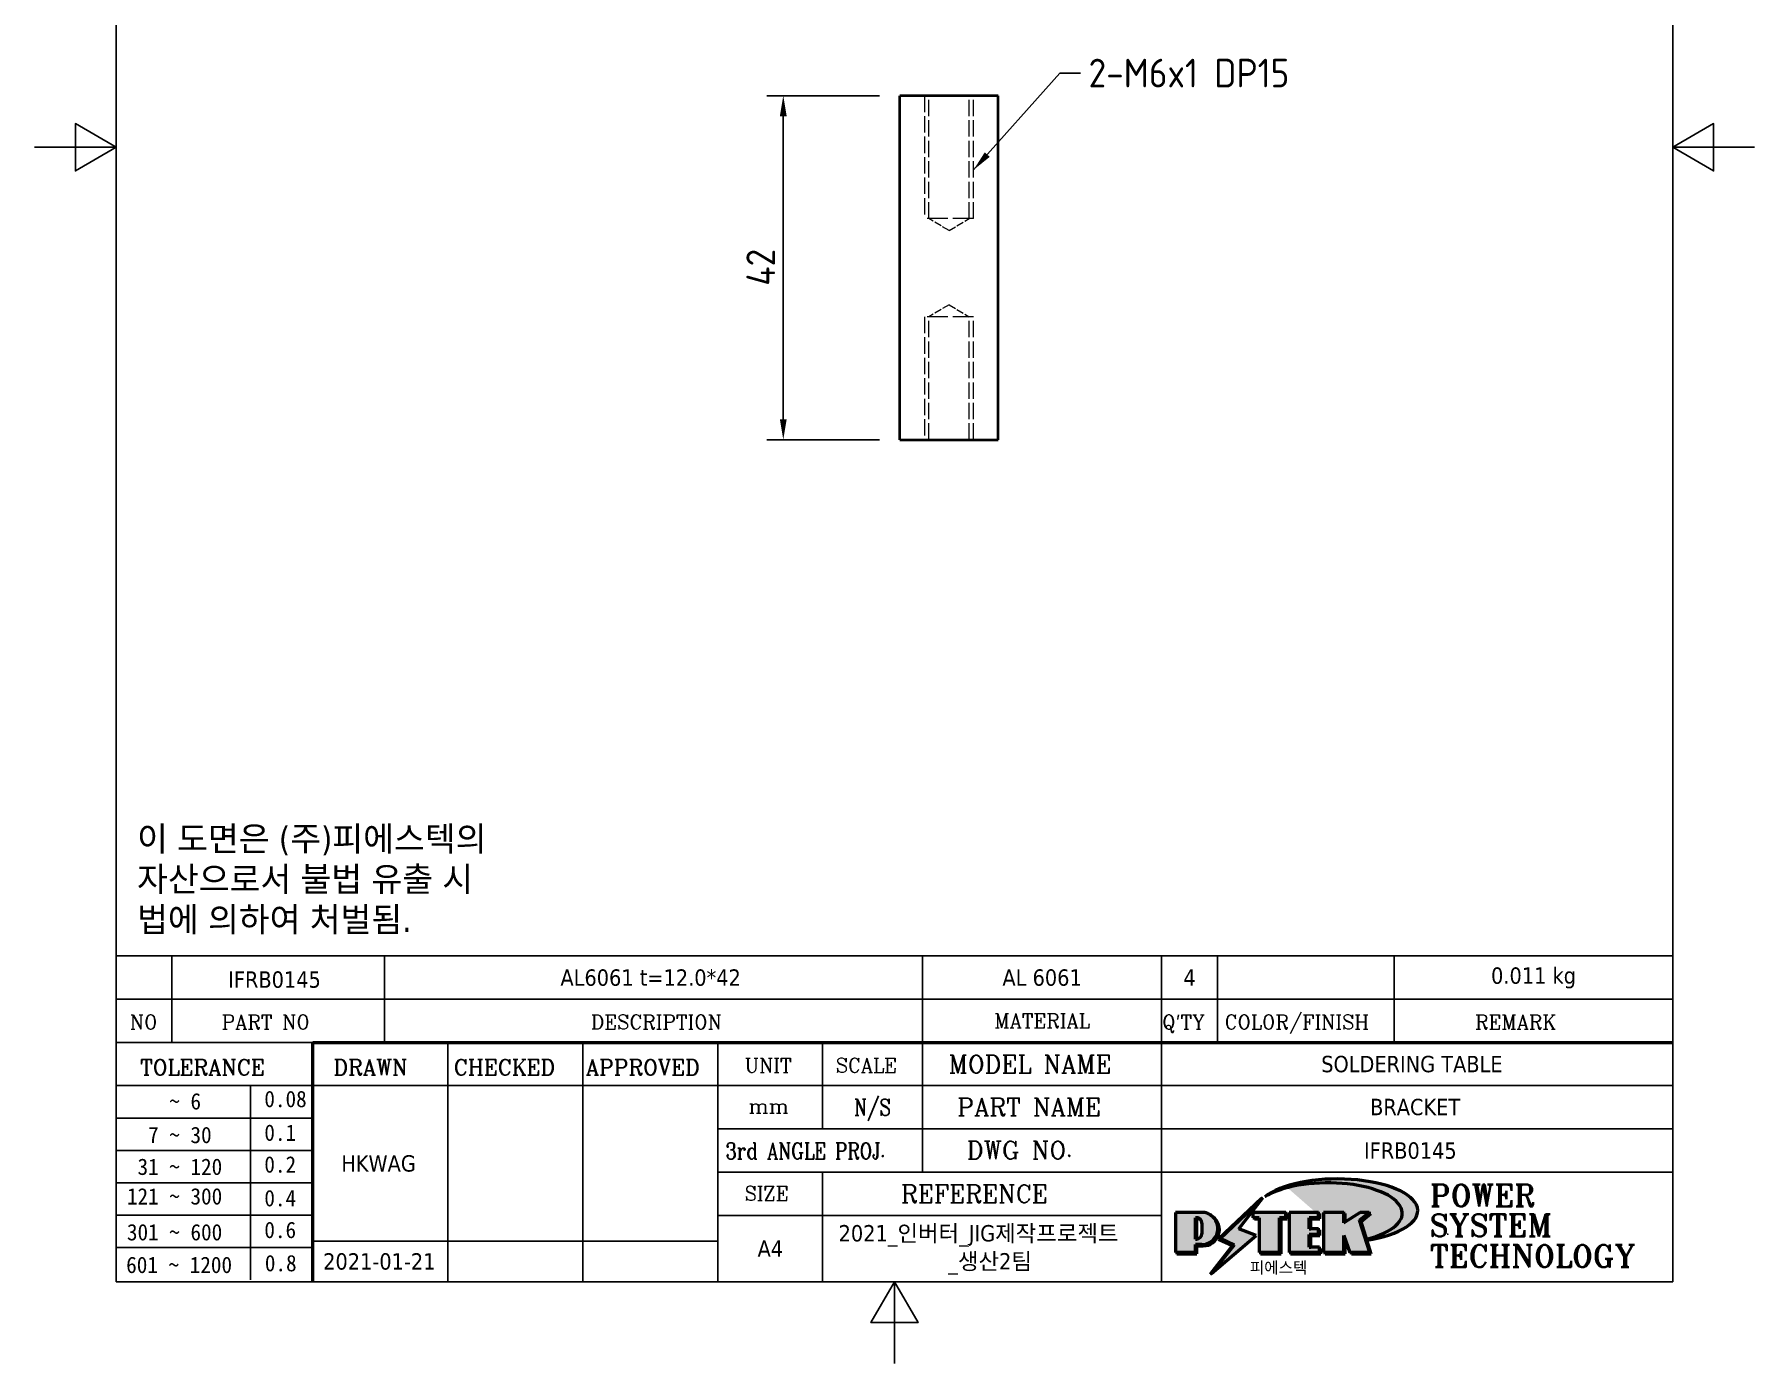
# Model space of a CAD drawing. Header units: millimetres. Extents: x 0 to 210, y 0 to 297.
# Drawn here: x 0 to 210, y 0 to 162.3 of the extents above; entities that cross this region are included whole.
import ezdxf
from ezdxf.enums import TextEntityAlignment as Align

# ---------------------------------------------------------------- set-up
doc = ezdxf.new("R2010")
doc.units = ezdxf.units.MM
doc.linetypes.add('DASHED', pattern=[0.2067, 0.1654, -0.0413])
doc.layers.get('0').update_dxf_attribs({"color": 3, "lineweight": 25})
for name, color, linetype, lineweight in [('가려진 것(ISO)', 2, 'DASHED', 18), ('가시적인 것(ISO)', 3, 'Continuous', 40), ('경계(ISO)', 7, 'Continuous', 25), ('기호(ISO)', 5, 'Continuous', 25), ('제목(ISO)', 5, 'Continuous', 50), ('치수(ISO)', 2, 'Continuous', 25), ('해치(ISO)', 7, 'Continuous', 18)]:
    doc.layers.add(name, color=color, linetype=linetype, lineweight=lineweight)
doc.styles.add('HAN_291', font='')
doc.styles.add('HAN_370', font='', dxfattribs={"width": 2})
doc.styles.add('RC_284', font='ROMANC.shx')
doc.styles.add('RC_287', font='ROMANC.shx')
doc.styles.add('RC_292', font='ROMANC.shx')
doc.styles.add('ROMANT_294', font='romant.shx')
doc.styles.add('문자 텍스트_PSTEK_POSCO', font='isocp.shx')
doc.styles.add('치수 텍스트_PSTEK_POSCO', font='isocp.shx')
doc.styles.add('텍스트 스타일198', font='tahoma.ttf')
doc.styles.add('텍스트 스타일333', font='ROMANC.shx', dxfattribs={"width": 0.800000011920929})
doc.styles.get('HAN_291').set_extended_font_data('GulimChe')
doc.styles.get('HAN_370').set_extended_font_data('GulimChe')
doc.dimstyles.new('치수_PSTEK_POSCO', dxfattribs={"dimtxt": 3.5, "dimasz": 2.5, "dimexe": 2, "dimexo": 2.5, "dimgap": 1, "dimtad": 1, "dimrnd": 1e-08, "dimdsep": 46, "dimtxsty": '치수 텍스트_PSTEK_POSCO', "dimcen": 0.09, "dimdle": 10, "dimclrd": 7, "dimclre": 7, "dimclrt": 2, "dimadec": 1, "dimazin": 2, "dimtfac": 1, "dimtmove": 0, "dimatfit": 3, "dimfxl": 0, "dimtolj": 1, "dimlwd": -1, "dimlwe": -1, "dimarcsym": 0})
doc.dimstyles.new('치수_PSTEK_POSCO$7', dxfattribs={"dimtxt": 3.5, "dimasz": 2.5, "dimexe": 2, "dimexo": 2.5, "dimgap": 1, "dimtad": 1, "dimrnd": 1e-08, "dimdsep": 46, "dimtxsty": '치수 텍스트_PSTEK_POSCO', "dimcen": 0.09, "dimdle": 10, "dimclrd": 7, "dimclre": 7, "dimclrt": 2, "dimadec": 1, "dimazin": 2, "dimtfac": 1, "dimtmove": 0, "dimatfit": 3, "dimfxl": 0, "dimtolj": 1, "dimlwd": -1, "dimlwe": -1, "dimarcsym": 0})

# ---------------------------------------------------------------- blocks, each defined once
blk = doc.blocks.new('경계 Default Border')
at = {"layer": '경계(ISO)', "flags": 128}
for points in [[(10, 10), (10, 287.0000076293945), (200, 287.0000076293945), (200, 10), (10, 10)], [(0, 148.5000038146973), (10, 148.5000038146973), (5, 151.3867473602295), (5, 145.6132507324219), (10, 148.5000038146973)], [(210, 148.5000038146973), (200, 148.5000038146973), (205, 151.3867473602295), (205, 145.6132507324219), (200, 148.5000038146973)], [(105, 0), (105, 10), (102.1132469177246, 5), (107.8867530822754, 5), (105, 10)]]:
    blk.add_lwpolyline(points, dxfattribs=at)
blk = doc.blocks.new('제목 블록 PSTEK')
for color, points in [(252, [(317.2195697678507, 17.0593801673321), (322.0326348870767, 21.62682475217465), (322.2781991042243, 21.94392121864296), (317.0471853425802, 16.97985676345368), (318.7512090904202, 16.1899260703855), (316.0018030350395, 12.71868385740789), (316.3356552234328, 13.00206718743325), (318.9235935156908, 16.2694494742633)]), (5, [(321.6183518841322, 17.4193704504104), (319.5281351041078, 18.24969419629727), (322.4505835294948, 22.02344462252142), (317.2195697678507, 17.0593801673321), (318.9235935156908, 16.2694494742633), (316.1741874603099, 12.79820726128571)]), (1, [(324.4839107253602, 19.60711530335299), (325.2419748254881, 19.60711530335299), (325.2419748254881, 20.25857663940324), (321.2266040451076, 20.25857663940324), (321.2266040451076, 19.60711530335299), (321.9846681452406, 19.60711530335299), (321.9846681452406, 15.3430047401139), (324.4839107253602, 15.3430047401139)]), (252, [(321.9846681452406, 19.60711530335299), (321.4042753185749, 19.60711530335299), (321.4042753185749, 19.45905590879572), (321.9846681452406, 19.45905590879572)]), (252, [(324.6615819988275, 19.45905590879572), (325.4196460989604, 19.45905590879572), (325.4196460989604, 20.11051724484596), (325.2419748254881, 20.11051724484596), (325.2419748254881, 19.60711530335299), (324.4839107253602, 19.60711530335299), (324.4839107253602, 15.3430047401139), (322.1623394187076, 15.3430047401139), (322.1623394187076, 15.19494534555726), (324.6615819988275, 15.19494534555726)]), (1, [(329.2277337269622, 20.25857663940324), (325.65654113025, 20.25857663940324), (325.65654113025, 15.3430047401139), (329.3580259941756, 15.3430047401139), (329.3580259941756, 15.9944660761648), (328.1137701654877, 15.9944660761648), (328.1137701654877, 17.56360607323003), (329.2277337269622, 17.56360607323003), (329.2277337269622, 18.25543873810179), (328.1137701654877, 18.25543873810179), (328.1137701654877, 19.60711530335299), (329.2277337269622, 19.60711530335299)]), (252, [(328.2914414389548, 19.45905590879572), (329.4054050004294, 19.45905590879572), (329.4054050004294, 20.11051724484596), (329.2277337269622, 20.11051724484596), (329.2277337269622, 19.60711530335299), (328.1137701654877, 19.60711530335299), (328.1137701654877, 18.25543873810179), (328.2914414389548, 18.25543873810179)]), (1, [(332.3312149849806, 20.25857663940324), (329.8592894925411, 20.25857663940324), (329.8592894925411, 15.3430047401139), (332.3312149849806, 15.3430047401139), (332.3312149849806, 17.4318630164523), (333.0701931098801, 15.3430047401139), (335.4855464857051, 15.3430047401139), (334.2514536401189, 19.30614745124769), (335.4379594596742, 20.25857663940324), (334.3071782107978, 20.25857663940324), (332.3312149849806, 18.99741471888304)]), (252, [(332.5088862584528, 20.1105172448466), (332.3312149849806, 20.1105172448466), (332.3312149849806, 18.99741471888368), (332.5088862584528, 19.11081371413894)]), (252, [(335.6156307331414, 20.11051724484596), (335.2535118015555, 20.11051724484596), (334.2514536401189, 19.30614745124769), (335.4855464857051, 15.3430047401139), (333.1954852176545, 15.3430047401139), (333.2478643833523, 15.19494534555726), (335.6632177591723, 15.19494534555726), (334.4291249135862, 19.15808805669106)]), (252, [(328.2914414389548, 17.41554667867274), (329.4054050004294, 17.41554667867274), (329.4054050004294, 18.10737934354514), (329.2277337269622, 18.10737934354514), (329.2277337269622, 17.56360607323003), (328.1137701654877, 17.56360607323003), (328.1137701654877, 15.9944660761648), (328.2914414389548, 15.9944660761648)]), (252, [(332.5088862584528, 16.92964231796647), (332.3312149849806, 17.43186301645164), (332.3312149849806, 15.3430047401139), (330.0369607660135, 15.3430047401139), (330.0369607660135, 15.19494534555726), (332.5088862584528, 15.19494534555726)]), (252, [(329.5356972676428, 15.8464066816075), (329.3580259941756, 15.8464066816075), (329.3580259941756, 15.3430047401139), (325.8342124037171, 15.3430047401139), (325.8342124037171, 15.19494534555726), (329.5356972676428, 15.19494534555726)])]:
    blk.add_hatch(color=color).paths.add_polyline_path(points)
h = blk.add_hatch(color=1)
edge = h.paths.add_edge_path(flags=0)
edge.add_line((314.2242174273352, 19.60711530335299), (314.2242174273352, 17.00126995915134))
edge.add_line((314.2242174273352, 17.00126995915134), (314.3485873187598, 17.00126995915134))
edge.add_arc((314.3485873187598, 17.6527312952023), 0.6514613360509371, 270, 360)
edge.add_line((315.0000486548106, 17.6527312952023), (315.0000486548106, 18.95565396730211))
edge.add_arc((314.3485873187598, 18.95565396730212), 0.6514613360508712, 0, 90)
edge.add_line((314.3485873187598, 19.60711530335299), (314.2242174273352, 19.60711530335299))
edge = h.paths.add_edge_path()
edge.add_arc((314.9847713324306, 18.28938669179658), 1.969189947606664, 269.9999999999959, 450)
edge.add_line((314.9847713324306, 20.25857663940318), (311.7664314776902, 20.25857663940324))
edge.add_line((311.7664314776902, 20.25857663940324), (311.7664314776902, 15.3430047401139))
edge.add_line((311.7664314776902, 15.3430047401139), (314.2242174273352, 15.3430047401139))
edge.add_line((314.2242174273352, 15.3430047401139), (314.2242174273352, 16.32019674418991))
edge.add_line((314.2242174273352, 16.32019674418991), (314.9847713324307, 16.32019674418991))
h = blk.add_hatch(color=252)
edge = h.paths.add_edge_path()
edge.add_arc((314.9847713324309, 18.28938669179657), 1.969189947606666, 270, 406.8278729790604)
edge.add_arc((315.1624426058984, 18.1413272972396), 1.969189947606962, -90, 53.560984836317004, ccw=False)
edge.add_line((315.1624426058984, 16.17213734963263), (314.4018887008024, 16.17213734963263))
edge.add_line((314.4018887008024, 16.17213734963263), (314.4018887008024, 15.19494534555726))
edge.add_line((314.4018887008024, 15.19494534555726), (311.9441027511573, 15.19494534555726))
edge.add_line((311.9441027511573, 15.19494534555726), (311.9441027511573, 15.3430047401139))
edge.add_line((311.9441027511573, 15.3430047401139), (314.2242174273352, 15.3430047401139))
edge.add_line((314.2242174273352, 15.3430047401139), (314.2242174273352, 16.32019674418991))
edge.add_line((314.2242174273352, 16.32019674418991), (314.9847713324309, 16.32019674418991))
h = blk.add_hatch(color=252)
edge = h.paths.add_edge_path()
edge.add_line((314.4018887008024, 19.45905590879572), (314.5262585922315, 19.45905590879572))
edge.add_arc((314.5262585922314, 18.80759457274939), 0.6514613360463194, 60.4189348879147, 90.00000000000318, ccw=False)
edge.add_arc((314.3485873187602, 18.95565396730057), 0.6514613360524251, 39.96992292766206, 90.00000000009999)
edge.add_line((314.3485873187591, 19.60711530335307), (314.2242174273352, 19.60711530335298))
edge.add_line((314.2242174273352, 19.60711530335299), (314.2242174273352, 17.00126995915134))
edge.add_line((314.2242174273352, 17.00126995915134), (314.3485873187591, 17.00126995915134))
edge.add_arc((314.3485873187568, 17.652731295233), 0.6514613360816299, 270.0000000002, 274.6930825552478)
edge.add_line((314.4018887008024, 17.0034541317032), (314.4018887008024, 19.45905590879572))
at = {"layer": '해치(ISO)', "true_color": 0x27d1fc}
h = blk.add_hatch(color=140, dxfattribs=at)
edge = h.paths.add_edge_path()
edge.add_ellipse((330.3660919371412, 20.15576403068321), major_axis=(9.100907360794343, 0), ratio=0.4069904968023172, start_angle=301.3098473703837, end_angle=507.7436900681698)
edge.add_ellipse((331.5340919371412, 20.4634168429492), major_axis=(-9.82350664112931, 0), ratio=0.3942600559756514, start_angle=111.51207141178469, end_angle=334.47025347086895, ccw=False)
edge.add_line((335.1363447531188, 16.8601935978785), (335.0955236905705, 16.99119398620872))
at = {"color": 180}
for p, q in [((182.475792979055, 11.79100474011392), (182.4757929790549, 51.56524660363496)), ((182.4757929790549, 51.56524660363496), (372.4757929537551, 51.56524660363496)), ((189.2651435055721, 51.56524660363496), (189.2651435055722, 41.00524660363494)), ((215.2152739891528, 41.00524660363494), (215.2152739891528, 51.56524660363496)), ((280.8758854511282, 51.56524660363496), (280.8758854511282, 41.00524660363494)), ((310.0881549537552, 51.56524660363496), (310.0881549537553, 41.00524660363494)), ((316.9044520275131, 51.56524660363496), (316.9044520275127, 41.00524660363494)), ((338.4566026226726, 51.56524660363496), (338.4566026226727, 41.00524660363494)), ((372.4757929537551, 51.56524660363496), (372.4757929537551, 11.79100474011389)), ((182.475792979055, 46.2852466036349), (372.4757929537551, 46.28524660363492)), ((182.475792979055, 41.00524660363493), (206.451475290024, 41.00524660363493)), ((222.9401812389276, 11.79100474011392), (222.9401812389276, 41.00524660363494)), ((239.4288871878316, 11.79100474011392), (239.4288871878316, 41.00524660363494)), ((255.9175931367356, 11.79100474011392), (255.9175931367356, 41.00524660363494)), ((268.6918866058747, 41.00524660363494), (268.6918866058747, 30.44524660363498)), ((280.8758854511282, 41.00524660363494), (280.8758854511282, 25.16524660363502)), ((310.088154953755, 41.00524660363494), (310.088154953755, 11.79100474011392)), ((182.475792979055, 35.72524660363497), (206.451475290024, 35.72524660363497)), ((198.8621818849491, 12.02524660363491), (198.8621818849491, 35.72524660363497)), ((206.451475290024, 35.72524660363497), (372.4757929537551, 35.72524660363497)), ((182.475792979055, 31.77524660363492), (206.451475290024, 31.77524660363492)), ((255.917593136736, 30.44524660363498), (372.4757929537552, 30.44524660363501)), ((182.475792979055, 27.82524660363487), (206.451475290024, 27.82524660363487)), ((182.475792979055, 23.87524660363505), (206.451475290024, 23.87524660363505)), ((255.9175931367359, 25.16524660363502), (372.4757929537552, 25.165246603635)), ((268.6918866058744, 25.16524660363502), (268.6918866058744, 11.79100474011392)), ((182.475792979055, 19.92524660363478), (206.451475290024, 19.92524660363478)), ((255.9175931367359, 19.88524660363481), (310.0881549537553, 19.88524660363481)), ((182.475792979055, 15.97524660363496), (206.451475290024, 15.97524660363496)), ((206.451475290024, 16.74100474011396), (255.9175931367359, 16.74100474011396)), ((182.475792979055, 11.79100474011392), (372.4757929537551, 11.79100474011389))]:
    blk.add_line(p, q, dxfattribs=at)
at = {"color": 7, "lineweight": 50}
for p, q in [((206.4514752900237, 11.79100474011392), (206.4514752900237, 41.00524660363494)), ((206.451475290024, 41.00524660363494), (372.4757929537551, 41.00524660363496))]:
    blk.add_line(p, q, dxfattribs=at)
at = {"color": 7}
for p, q in [((322.2781991042243, 21.94392121864296), (317.0471853425802, 16.97985676345368)), ((322.4505835294948, 22.02344462252142), (317.2195697678507, 17.0593801673321)), ((317.2195697678507, 17.0593801673321), (322.0326348870767, 21.62682475217465)), ((319.5281351041078, 18.24969419629727), (322.4505835294948, 22.02344462252142)), ((322.0326348870767, 21.62682475217465), (322.2781991042243, 21.94392121864296)), ((311.7664314776902, 20.25900474011391), (311.7664314776902, 15.34300474011391)), ((314.9847713324309, 20.25857663940324), (311.7664314776902, 20.25857663940324)), ((314.9847713324309, 20.25857663940324), (311.7664314776902, 20.25857663940324)), ((311.7664314776902, 20.25857663940324), (311.7664314776902, 15.3430047401139)), ((314.2242174273352, 17.00126995915134), (314.2242174273352, 19.60711530335299)), ((314.2242174273352, 19.60711530335299), (314.3485873187591, 19.60711530335299)), ((314.3485873187591, 19.60711530335299), (314.2242174273352, 19.60711530335299)), ((314.2242174273352, 19.60711530335299), (314.2242174273352, 17.00126995915134)), ((314.2242174273352, 17.00126995915134), (314.2242174273352, 19.60711530335299)), ((314.2242174273352, 19.60711530335299), (314.3485873187591, 19.60711530335299)), ((314.4018887008024, 19.45905590879572), (314.5262585922314, 19.45905590879572)), ((314.4018887008024, 17.0034541317032), (314.4018887008024, 19.45905590879572)), ((315.0000486548106, 18.95565396730275), (315.0000486548106, 17.65273129520161)), ((315.0000486548106, 18.95565396730275), (315.0000486548106, 17.65273129520161)), ((325.2419748254881, 20.25857663940324), (321.2266040451076, 20.25857663940324)), ((321.2266040451076, 20.25857663940324), (321.2266040451076, 19.60711530335299)), ((325.2419748254881, 20.25857663940324), (321.2266040451076, 20.25857663940324)), ((321.2266040451076, 20.25857663940324), (321.2266040451076, 19.60711530335299)), ((321.2266040451076, 19.60711530335299), (321.9846681452406, 19.60711530335299)), ((321.2266040451076, 19.60711530335299), (321.9846681452406, 19.60711530335299)), ((321.4042753185749, 19.60711530335299), (321.4042753185749, 19.45905590879572)), ((321.9846681452406, 19.60711530335299), (321.4042753185749, 19.60711530335299)), ((321.4042753185749, 19.45905590879572), (321.9846681452406, 19.45905590879572)), ((321.9846681452406, 19.60711530335299), (321.9846681452406, 15.3430047401139)), ((321.9846681452406, 19.45905590879572), (321.9846681452406, 19.60711530335299)), ((321.9846681452406, 19.60711530335299), (321.9846681452406, 15.3430047401139)), ((324.4839107253602, 19.60711530335299), (325.2419748254881, 19.60711530335299)), ((324.4839107253602, 15.3430047401139), (324.4839107253602, 19.60711530335299)), ((325.2419748254881, 19.60711530335299), (324.4839107253602, 19.60711530335299)), ((324.4839107253602, 19.60711530335299), (324.4839107253602, 15.3430047401139)), ((324.4839107253602, 19.60711530335299), (325.2419748254881, 19.60711530335299)), ((324.4839107253602, 15.3430047401139), (324.4839107253602, 19.60711530335299)), ((324.6615819988275, 19.45905590879572), (325.4196460989604, 19.45905590879572)), ((324.6615819988275, 15.19494534555726), (324.6615819988275, 19.45905590879572)), ((325.2419748254881, 19.60711530335299), (325.2419748254881, 20.25857663940324)), ((325.2419748254881, 19.60711530335299), (325.2419748254881, 20.25857663940324)), ((325.4196460989604, 20.11051724484596), (325.2419748254881, 20.11051724484596)), ((325.2419748254881, 20.11051724484596), (325.2419748254881, 19.60711530335299)), ((325.4196460989604, 19.45905590879572), (325.4196460989604, 20.11051724484596)), ((329.2277337269622, 20.25857663940324), (325.65654113025, 20.25857663940324)), ((325.65654113025, 20.25857663940324), (325.65654113025, 15.3430047401139)), ((325.65654113025, 20.25857663940324), (325.65654113025, 15.3430047401139)), ((329.2277337269622, 20.25857663940324), (325.65654113025, 20.25857663940324)), ((328.1137701654877, 18.25543873810179), (328.1137701654877, 19.60711530335299)), ((328.1137701654877, 19.60711530335299), (329.2277337269622, 19.60711530335299)), ((329.2277337269622, 19.60711530335299), (328.1137701654877, 19.60711530335299)), ((328.1137701654877, 19.60711530335299), (328.1137701654877, 18.25543873810179)), ((328.1137701654877, 18.25543873810179), (328.1137701654877, 19.60711530335299)), ((328.1137701654877, 19.60711530335299), (329.2277337269622, 19.60711530335299)), ((328.2914414389548, 18.25543873810179), (328.2914414389548, 19.45905590879572)), ((328.2914414389548, 19.45905590879572), (329.4054050004294, 19.45905590879572)), ((329.2277337269622, 19.60711530335299), (329.2277337269622, 20.25857663940324)), ((329.2277337269622, 19.60711530335299), (329.2277337269622, 20.25857663940324)), ((329.4054050004294, 20.11051724484596), (329.2277337269622, 20.11051724484596)), ((329.2277337269622, 20.11051724484596), (329.2277337269622, 19.60711530335299)), ((329.4054050004294, 19.45905590879572), (329.4054050004294, 20.11051724484596)), ((332.3312149849806, 20.25857663940324), (329.8592894925411, 20.25857663940324)), ((329.8592894925411, 20.25857663940324), (329.8592894925411, 15.3430047401139)), ((329.8592894925411, 20.25857663940324), (329.8592894925411, 15.3430047401139)), ((332.3312149849806, 20.25857663940324), (329.8592894925411, 20.25857663940324)), ((334.3071782107978, 20.25857663940324), (332.3312149849806, 18.99741471888304)), ((332.3312149849806, 18.99741471888304), (332.3312149849806, 20.25857663940324)), ((334.3071782107978, 20.25857663940324), (332.3312149849806, 18.99741471888304)), ((332.3312149849806, 18.99741471888304), (332.3312149849806, 20.25857663940324)), ((332.5088862584528, 20.1105172448466), (332.3312149849806, 20.1105172448466)), ((332.3312149849806, 20.1105172448466), (332.3312149849806, 18.99741471888368)), ((332.3312149849806, 18.99741471888368), (332.5088862584528, 19.11081371413894)), ((332.5088862584528, 19.11081371413894), (332.5088862584528, 20.1105172448466)), ((334.2514536401189, 19.30614745124769), (335.4379594596742, 20.25857663940324)), ((334.2514536401189, 19.30614745124769), (335.4379594596742, 20.25857663940324)), ((335.2535118015555, 20.11051724484596), (334.2514536401189, 19.30614745124769)), ((335.4855464857051, 15.3430047401139), (334.2514536401189, 19.30614745124769)), ((334.2514536401189, 19.30614745124769), (335.4855464857051, 15.3430047401139)), ((335.4855464857051, 15.3430047401139), (334.2514536401189, 19.30614745124769)), ((335.4379594596742, 20.25857663940324), (334.3071782107978, 20.25857663940324)), ((335.4379594596742, 20.25857663940324), (334.3071782107978, 20.25857663940324)), ((334.4291249135862, 19.15808805669104), (335.6156307331414, 20.11051724484596)), ((335.6632177591723, 15.19494534555726), (334.4291249135862, 19.15808805669104)), ((335.6156307331414, 20.11051724484596), (335.2535118015555, 20.11051724484596)), ((314.3485873187591, 17.00126995915134), (314.2242174273352, 17.00126995915134)), ((314.2242174273352, 17.00126995915134), (314.3485873187591, 17.00126995915134)), ((314.3485873187591, 17.00126995915134), (314.2242174273352, 17.00126995915134)), ((316.1741874603099, 12.79820726128571), (321.6183518841322, 17.4193704504104)), ((317.0471853425802, 16.97985676345368), (318.7512090904202, 16.1899260703855)), ((318.9235935156908, 16.2694494742633), (317.2195697678507, 17.0593801673321)), ((317.2195697678507, 17.0593801673321), (318.9235935156908, 16.2694494742633)), ((321.6183518841322, 17.4193704504104), (319.5281351041078, 18.24969419629727)), ((329.2277337269622, 18.25543873810179), (328.1137701654877, 18.25543873810179)), ((328.1137701654877, 18.25543873810179), (328.2914414389548, 18.25543873810179)), ((329.2277337269622, 18.25543873810179), (328.1137701654877, 18.25543873810179)), ((328.1137701654877, 17.56360607323003), (329.2277337269622, 17.56360607323003)), ((328.1137701654877, 15.9944660761648), (328.1137701654877, 17.56360607323003)), ((329.2277337269622, 17.56360607323003), (328.1137701654877, 17.56360607323003)), ((328.1137701654877, 17.56360607323003), (328.1137701654877, 15.9944660761648)), ((328.1137701654877, 17.56360607323003), (329.2277337269622, 17.56360607323003)), ((328.1137701654877, 15.9944660761648), (328.1137701654877, 17.56360607323003)), ((328.2914414389548, 15.9944660761648), (328.2914414389548, 17.41554667867274)), ((328.2914414389548, 17.41554667867274), (329.4054050004294, 17.41554667867274)), ((329.2277337269622, 17.56360607323003), (329.2277337269622, 18.25543873810179)), ((329.2277337269622, 17.56360607323003), (329.2277337269622, 18.25543873810179)), ((329.4054050004294, 18.10737934354514), (329.2277337269622, 18.10737934354514)), ((329.2277337269622, 18.10737934354514), (329.2277337269622, 17.56360607323003)), ((329.4054050004294, 17.41554667867274), (329.4054050004294, 18.10737934354514)), ((332.3312149849806, 17.4318630164523), (333.0701931098801, 15.3430047401139)), ((332.3312149849806, 15.3430047401139), (332.3312149849806, 17.4318630164523)), ((332.5088862584528, 16.92964231796647), (332.3312149849806, 17.43186301645164)), ((332.3312149849806, 17.43186301645164), (332.3312149849806, 15.3430047401139)), ((332.3312149849806, 17.4318630164523), (333.0701931098801, 15.3430047401139)), ((332.3312149849806, 15.3430047401139), (332.3312149849806, 17.4318630164523)), ((332.5088862584528, 15.19494534555726), (332.5088862584528, 16.92964231796647)), ((345.0447381189468, 17.50375595811051), (344.9867755289346, 17.689895936919)), ((311.7664314776902, 15.3430047401139), (314.2242174273352, 15.3430047401139)), ((311.7664314776902, 15.3430047401139), (314.2242174273352, 15.3430047401139)), ((314.2242174273352, 15.3430047401139), (311.9441027511573, 15.3430047401139)), ((311.9441027511573, 15.3430047401139), (311.9441027511573, 15.19494534555726)), ((311.9441027511573, 15.19494534555726), (314.4018887008024, 15.19494534555726)), ((314.2242174273352, 16.32019674418991), (314.9847713324309, 16.32019674418991)), ((314.2242174273352, 15.3430047401139), (314.2242174273352, 16.32019674418991)), ((314.9847713324309, 16.32019674418991), (314.2242174273352, 16.32019674418991)), ((314.2242174273352, 16.32019674418991), (314.2242174273352, 15.3430047401139)), ((314.2242174273352, 16.32019674418991), (314.9847713324309, 16.32019674418991)), ((314.2242174273352, 15.3430047401139), (314.2242174273352, 16.32019674418991)), ((314.4018887008024, 16.17213734963263), (315.162442605898, 16.17213734963263)), ((314.4018887008024, 15.19494534555726), (314.4018887008024, 16.17213734963263)), ((318.7512090904202, 16.1899260703855), (316.0018030350395, 12.71868385740789)), ((318.9235935156908, 16.2694494742633), (316.1741874603099, 12.79820726128571)), ((316.3356552234328, 13.00206718743325), (318.9235935156908, 16.2694494742633)), ((321.9846681452406, 15.3430047401139), (324.4839107253602, 15.3430047401139)), ((321.9846681452406, 15.3430047401139), (324.4839107253602, 15.3430047401139)), ((324.4839107253602, 15.3430047401139), (322.1623394187076, 15.3430047401139)), ((322.1623394187076, 15.3430047401139), (322.1623394187076, 15.19494534555726)), ((322.1623394187076, 15.19494534555726), (324.6615819988275, 15.19494534555726)), ((325.65654113025, 15.3430047401139), (329.3580259941756, 15.3430047401139)), ((325.65654113025, 15.3430047401139), (329.3580259941756, 15.3430047401139)), ((329.3580259941756, 15.3430047401139), (325.8342124037171, 15.3430047401139)), ((325.8342124037171, 15.3430047401139), (325.8342124037171, 15.19494534555726)), ((325.8342124037171, 15.19494534555726), (329.5356972676428, 15.19494534555726)), ((329.3580259941756, 15.9944660761648), (328.1137701654877, 15.9944660761648)), ((328.1137701654877, 15.9944660761648), (328.2914414389548, 15.9944660761648)), ((329.3580259941756, 15.9944660761648), (328.1137701654877, 15.9944660761648)), ((329.3580259941756, 15.3430047401139), (329.3580259941756, 15.9944660761648)), ((329.3580259941756, 15.3430047401139), (329.3580259941756, 15.9944660761648)), ((329.5356972676428, 15.8464066816075), (329.3580259941756, 15.8464066816075)), ((329.3580259941756, 15.8464066816075), (329.3580259941756, 15.3430047401139)), ((329.5356972676428, 15.19494534555726), (329.5356972676428, 15.8464066816075)), ((329.8592894925411, 15.3430047401139), (332.3312149849806, 15.3430047401139)), ((329.8592894925411, 15.3430047401139), (332.3312149849806, 15.3430047401139)), ((332.3312149849806, 15.3430047401139), (330.0369607660135, 15.3430047401139)), ((330.0369607660135, 15.3430047401139), (330.0369607660135, 15.19494534555726)), ((330.0369607660135, 15.19494534555726), (332.5088862584528, 15.19494534555726)), ((333.0701931098801, 15.3430047401139), (335.4855464857051, 15.3430047401139)), ((333.0701931098801, 15.3430047401139), (335.4855464857051, 15.3430047401139)), ((335.4855464857051, 15.3430047401139), (333.1954852176545, 15.3430047401139)), ((333.1954852176545, 15.3430047401139), (333.2478643833523, 15.19494534555726)), ((333.2478643833523, 15.19494534555726), (335.6632177591723, 15.19494534555726)), ((316.0018030350395, 12.71868385740789), (316.3356552234328, 13.00206718743325))]:
    blk.add_line(p, q, dxfattribs=at)
at = {"color": 5}
for p, q in [((322.4505835294948, 22.02344462252142), (317.2195697678507, 17.0593801673321)), ((319.5281351041078, 18.24969419629727), (322.4505835294948, 22.02344462252142)), ((316.1741874603099, 12.79820726128571), (321.6183518841322, 17.4193704504104)), ((317.2195697678507, 17.0593801673321), (318.9235935156908, 16.2694494742633)), ((321.6183518841322, 17.4193704504104), (319.5281351041078, 18.24969419629727)), ((318.9235935156908, 16.2694494742633), (316.1741874603099, 12.79820726128571))]:
    blk.add_line(p, q, dxfattribs=at)
at = {"color": 1}
for p, q in [((314.9847713324309, 20.25857663940324), (311.7664314776902, 20.25857663940324)), ((311.7664314776902, 20.25857663940324), (311.7664314776902, 15.3430047401139)), ((314.2242174273352, 17.00126995915134), (314.2242174273352, 19.60711530335299)), ((314.2242174273352, 19.60711530335299), (314.3485873187591, 19.60711530335299)), ((315.0000486548106, 18.95565396730275), (315.0000486548106, 17.65273129520161)), ((325.2419748254881, 20.25857663940324), (321.2266040451076, 20.25857663940324)), ((321.2266040451076, 20.25857663940324), (321.2266040451076, 19.60711530335299)), ((321.2266040451076, 19.60711530335299), (321.9846681452406, 19.60711530335299)), ((321.9846681452406, 19.60711530335299), (321.9846681452406, 15.3430047401139)), ((324.4839107253602, 19.60711530335299), (325.2419748254881, 19.60711530335299)), ((324.4839107253602, 15.3430047401139), (324.4839107253602, 19.60711530335299)), ((325.2419748254881, 19.60711530335299), (325.2419748254881, 20.25857663940324)), ((329.2277337269622, 20.25857663940324), (325.65654113025, 20.25857663940324)), ((325.65654113025, 20.25857663940324), (325.65654113025, 15.3430047401139)), ((328.1137701654877, 18.25543873810179), (328.1137701654877, 19.60711530335299)), ((328.1137701654877, 19.60711530335299), (329.2277337269622, 19.60711530335299)), ((329.2277337269622, 19.60711530335299), (329.2277337269622, 20.25857663940324)), ((332.3312149849806, 20.25857663940324), (329.8592894925411, 20.25857663940324)), ((329.8592894925411, 20.25857663940324), (329.8592894925411, 15.3430047401139)), ((334.3071782107978, 20.25857663940324), (332.3312149849806, 18.99741471888304)), ((332.3312149849806, 18.99741471888304), (332.3312149849806, 20.25857663940324)), ((334.2514536401189, 19.30614745124769), (335.4379594596742, 20.25857663940324)), ((335.4855464857051, 15.3430047401139), (334.2514536401189, 19.30614745124769)), ((335.4379594596742, 20.25857663940324), (334.3071782107978, 20.25857663940324)), ((314.3485873187591, 17.00126995915134), (314.2242174273352, 17.00126995915134)), ((329.2277337269622, 18.25543873810179), (328.1137701654877, 18.25543873810179)), ((328.1137701654877, 17.56360607323003), (329.2277337269622, 17.56360607323003)), ((328.1137701654877, 15.9944660761648), (328.1137701654877, 17.56360607323003)), ((329.2277337269622, 17.56360607323003), (329.2277337269622, 18.25543873810179)), ((332.3312149849806, 17.4318630164523), (333.0701931098801, 15.3430047401139)), ((332.3312149849806, 15.3430047401139), (332.3312149849806, 17.4318630164523)), ((311.7664314776902, 15.3430047401139), (314.2242174273352, 15.3430047401139)), ((314.2242174273352, 16.32019674418991), (314.9847713324309, 16.32019674418991)), ((314.2242174273352, 15.3430047401139), (314.2242174273352, 16.32019674418991)), ((321.9846681452406, 15.3430047401139), (324.4839107253602, 15.3430047401139)), ((325.65654113025, 15.3430047401139), (329.3580259941756, 15.3430047401139)), ((329.3580259941756, 15.9944660761648), (328.1137701654877, 15.9944660761648)), ((329.3580259941756, 15.3430047401139), (329.3580259941756, 15.9944660761648)), ((329.8592894925411, 15.3430047401139), (332.3312149849806, 15.3430047401139)), ((333.0701931098801, 15.3430047401139), (335.4855464857051, 15.3430047401139))]:
    blk.add_line(p, q, dxfattribs=at)
at = {"color": 7}
for centre, radius, start, end in [((314.3485873187598, 18.95565396730211), 0.6514613360508712, 0, 90), ((314.3485873187602, 18.95565396730057), 0.6514613360524251, 39.96992292766117, 90), ((314.3485873187598, 18.95565396730212), 0.6514613360508712, 0, 90), ((314.5262585922314, 18.80759457274939), 0.6514613360463193, 60.41893488791137, 90), ((314.9847713324309, 18.28938669179658), 1.969189947606665, 270, 90), ((314.9847713324309, 18.28938669179658), 1.969189947606665, 270, 90), ((314.9847713324307, 18.2893866917965), 1.969189947606594, 270, 46.82787297909833), ((315.1624426058984, 18.1413272972396), 1.969189947606961, 270, 53.56098483636067), ((314.3485873187597, 17.65273129520228), 0.6514613360509381, 270, 0), ((314.3485873187598, 17.6527312952023), 0.6514613360509381, 270, 0), ((314.3485873187568, 17.652731295233), 0.6514613360816299, 270, 274.6930825552478)]:
    blk.add_arc(centre, radius, start, end, dxfattribs=at)
at = {"color": 1}
for centre, radius, start, end in [((314.3485873187598, 18.95565396730211), 0.6514613360508712, 0, 90), ((314.9847713324309, 18.28938669179657), 1.969189947606665, 270, 90), ((314.3485873187598, 17.6527312952023), 0.6514613360509381, 270, 0)]:
    blk.add_arc(centre, radius, start, end, dxfattribs=at)
at = {"layer": '제목(ISO)', "lineweight": 18}
blk.add_line((182.475792979055, 35.72500474011393), (182.475792979055, 11.79100474011392), dxfattribs=at)
at = {"layer": '제목(ISO)'}
for p, q in [((322.2781991042243, 21.94392121864296), (317.0471853425802, 16.97985676345368)), ((322.4505835294948, 22.02344462252142), (317.2195697678507, 17.0593801673321)), ((317.2195697678507, 17.0593801673321), (322.0326348870767, 21.62682475217465)), ((319.5281351041078, 18.24969419629727), (322.4505835294948, 22.02344462252142)), ((322.0326348870767, 21.62682475217465), (322.2781991042243, 21.94392121864296)), ((314.9847713324306, 20.25857663940324), (311.7664314776902, 20.25857663940324)), ((311.7664314776902, 20.25857663940324), (311.7664314776902, 15.3430047401139)), ((314.2242174273352, 17.00126995915134), (314.2242174273352, 19.60711530335299)), ((314.2242174273352, 19.60711530335299), (314.3485873187598, 19.60711530335299)), ((314.3485873187591, 19.60711530335299), (314.2242174273352, 19.60711530335299)), ((314.2242174273352, 19.60711530335299), (314.2242174273352, 17.00126995915134)), ((314.4018887008024, 19.45905590879572), (314.5262585922314, 19.45905590879572)), ((314.4018887008024, 17.0034541317032), (314.4018887008024, 19.45905590879572)), ((315.0000486548106, 18.95565396730211), (315.0000486548106, 17.6527312952023)), ((325.2419748254881, 20.25857663940324), (321.2266040451076, 20.25857663940324)), ((321.2266040451076, 20.25857663940324), (321.2266040451076, 19.60711530335299)), ((321.2266040451076, 19.60711530335299), (321.9846681452406, 19.60711530335299)), ((321.9846681452406, 19.60711530335299), (321.4042753185749, 19.60711530335299)), ((321.4042753185749, 19.60711530335299), (321.4042753185749, 19.45905590879572)), ((321.4042753185749, 19.45905590879572), (321.9846681452406, 19.45905590879572)), ((321.9846681452406, 19.60711530335299), (321.9846681452406, 15.3430047401139)), ((321.9846681452406, 19.45905590879572), (321.9846681452406, 19.60711530335299)), ((324.4839107253602, 19.60711530335299), (325.2419748254881, 19.60711530335299)), ((324.4839107253602, 15.3430047401139), (324.4839107253602, 19.60711530335299)), ((325.2419748254881, 19.60711530335299), (324.4839107253602, 19.60711530335299)), ((324.4839107253602, 19.60711530335299), (324.4839107253602, 15.3430047401139)), ((324.6615819988275, 19.45905590879572), (325.4196460989604, 19.45905590879572)), ((324.6615819988275, 15.19494534555726), (324.6615819988275, 19.45905590879572)), ((325.2419748254881, 19.60711530335299), (325.2419748254881, 20.25857663940324)), ((325.4196460989604, 20.11051724484596), (325.2419748254881, 20.11051724484596)), ((325.2419748254881, 20.11051724484596), (325.2419748254881, 19.60711530335299)), ((325.4196460989604, 19.45905590879572), (325.4196460989604, 20.11051724484596)), ((329.2277337269622, 20.25857663940324), (325.65654113025, 20.25857663940324)), ((325.65654113025, 20.25857663940324), (325.65654113025, 15.3430047401139)), ((328.1137701654877, 18.25543873810179), (328.1137701654877, 19.60711530335299)), ((328.1137701654877, 19.60711530335299), (329.2277337269622, 19.60711530335299)), ((329.2277337269622, 19.60711530335299), (328.1137701654877, 19.60711530335299)), ((328.1137701654877, 19.60711530335299), (328.1137701654877, 18.25543873810179)), ((328.2914414389548, 19.45905590879572), (329.4054050004294, 19.45905590879572)), ((328.2914414389548, 18.25543873810179), (328.2914414389548, 19.45905590879572)), ((329.2277337269622, 19.60711530335299), (329.2277337269622, 20.25857663940324)), ((329.4054050004294, 20.11051724484596), (329.2277337269622, 20.11051724484596)), ((329.2277337269622, 20.11051724484596), (329.2277337269622, 19.60711530335299)), ((329.4054050004294, 19.45905590879572), (329.4054050004294, 20.11051724484596)), ((332.3312149849806, 20.25857663940324), (329.8592894925411, 20.25857663940324)), ((329.8592894925411, 20.25857663940324), (329.8592894925411, 15.3430047401139)), ((334.3071782107978, 20.25857663940324), (332.3312149849806, 18.99741471888304)), ((332.3312149849806, 18.99741471888304), (332.3312149849806, 20.25857663940324)), ((332.5088862584528, 20.1105172448466), (332.3312149849806, 20.1105172448466)), ((332.3312149849806, 20.1105172448466), (332.3312149849806, 18.99741471888368)), ((332.3312149849806, 18.99741471888368), (332.5088862584528, 19.11081371413894)), ((332.5088862584528, 19.11081371413894), (332.5088862584528, 20.1105172448466)), ((334.2514536401189, 19.30614745124769), (335.4379594596742, 20.25857663940324)), ((335.2535118015555, 20.11051724484596), (334.2514536401189, 19.30614745124769)), ((335.4855464857051, 15.3430047401139), (334.2514536401189, 19.30614745124769)), ((334.2514536401189, 19.30614745124769), (335.4855464857051, 15.3430047401139)), ((335.4379594596742, 20.25857663940324), (334.3071782107978, 20.25857663940324)), ((334.4291249135862, 19.15808805669106), (335.6156307331414, 20.11051724484596)), ((335.6632177591723, 15.19494534555726), (334.4291249135862, 19.15808805669106)), ((335.6156307331414, 20.11051724484596), (335.2535118015555, 20.11051724484596)), ((314.3485873187598, 17.00126995915134), (314.2242174273352, 17.00126995915134)), ((314.2242174273352, 17.00126995915134), (314.3485873187591, 17.00126995915134)), ((316.1741874603099, 12.79820726128571), (321.6183518841322, 17.4193704504104)), ((317.0471853425802, 16.97985676345368), (318.7512090904202, 16.1899260703855)), ((317.2195697678507, 17.0593801673321), (318.9235935156908, 16.2694494742633)), ((318.9235935156908, 16.2694494742633), (317.2195697678507, 17.0593801673321)), ((321.6183518841322, 17.4193704504104), (319.5281351041078, 18.24969419629727)), ((329.2277337269622, 18.25543873810179), (328.1137701654877, 18.25543873810179)), ((328.1137701654877, 18.25543873810179), (328.2914414389548, 18.25543873810179)), ((328.1137701654877, 15.9944660761648), (328.1137701654877, 17.56360607323003)), ((328.1137701654877, 17.56360607323003), (329.2277337269622, 17.56360607323003)), ((329.2277337269622, 17.56360607323003), (328.1137701654877, 17.56360607323003)), ((328.1137701654877, 17.56360607323003), (328.1137701654877, 15.9944660761648)), ((328.2914414389548, 17.41554667867274), (329.4054050004294, 17.41554667867274)), ((328.2914414389548, 15.9944660761648), (328.2914414389548, 17.41554667867274)), ((329.2277337269622, 17.56360607323003), (329.2277337269622, 18.25543873810179)), ((329.4054050004294, 18.10737934354514), (329.2277337269622, 18.10737934354514)), ((329.2277337269622, 18.10737934354514), (329.2277337269622, 17.56360607323003)), ((329.4054050004294, 17.41554667867274), (329.4054050004294, 18.10737934354514)), ((332.3312149849806, 15.3430047401139), (332.3312149849806, 17.4318630164523)), ((332.3312149849806, 17.4318630164523), (333.0701931098801, 15.3430047401139)), ((332.5088862584528, 16.92964231796647), (332.3312149849806, 17.43186301645164)), ((332.3312149849806, 17.43186301645164), (332.3312149849806, 15.3430047401139)), ((332.5088862584528, 15.19494534555726), (332.5088862584528, 16.92964231796647)), ((311.7664314776902, 15.3430047401139), (314.2242174273352, 15.3430047401139)), ((314.2242174273352, 15.3430047401139), (311.9441027511573, 15.3430047401139)), ((311.9441027511573, 15.3430047401139), (311.9441027511573, 15.19494534555726)), ((311.9441027511573, 15.19494534555726), (314.4018887008024, 15.19494534555726)), ((314.2242174273352, 15.3430047401139), (314.2242174273352, 16.32019674418991)), ((314.2242174273352, 16.32019674418991), (314.9847713324307, 16.32019674418991)), ((314.9847713324309, 16.32019674418991), (314.2242174273352, 16.32019674418991)), ((314.2242174273352, 16.32019674418991), (314.2242174273352, 15.3430047401139)), ((314.4018887008024, 15.19494534555726), (314.4018887008024, 16.17213734963263)), ((314.4018887008024, 16.17213734963263), (315.1624426058984, 16.17213734963263)), ((318.7512090904202, 16.1899260703855), (316.0018030350395, 12.71868385740789)), ((318.9235935156908, 16.2694494742633), (316.1741874603099, 12.79820726128571)), ((316.3356552234328, 13.00206718743325), (318.9235935156908, 16.2694494742633)), ((321.9846681452406, 15.3430047401139), (324.4839107253602, 15.3430047401139)), ((324.4839107253602, 15.3430047401139), (322.1623394187076, 15.3430047401139)), ((322.1623394187076, 15.3430047401139), (322.1623394187076, 15.19494534555726)), ((322.1623394187076, 15.19494534555726), (324.6615819988275, 15.19494534555726)), ((325.65654113025, 15.3430047401139), (329.3580259941756, 15.3430047401139)), ((329.3580259941756, 15.3430047401139), (325.8342124037171, 15.3430047401139)), ((325.8342124037171, 15.3430047401139), (325.8342124037171, 15.19494534555726)), ((325.8342124037171, 15.19494534555726), (329.5356972676428, 15.19494534555726)), ((329.3580259941756, 15.9944660761648), (328.1137701654877, 15.9944660761648)), ((328.1137701654877, 15.9944660761648), (328.2914414389548, 15.9944660761648)), ((329.3580259941756, 15.3430047401139), (329.3580259941756, 15.9944660761648)), ((329.5356972676428, 15.8464066816075), (329.3580259941756, 15.8464066816075)), ((329.3580259941756, 15.8464066816075), (329.3580259941756, 15.3430047401139)), ((329.5356972676428, 15.19494534555726), (329.5356972676428, 15.8464066816075)), ((329.8592894925411, 15.3430047401139), (332.3312149849806, 15.3430047401139)), ((332.3312149849806, 15.3430047401139), (330.0369607660135, 15.3430047401139)), ((330.0369607660135, 15.3430047401139), (330.0369607660135, 15.19494534555726)), ((330.0369607660135, 15.19494534555726), (332.5088862584528, 15.19494534555726)), ((333.0701931098801, 15.3430047401139), (335.4855464857051, 15.3430047401139)), ((335.4855464857051, 15.3430047401139), (333.1954852176545, 15.3430047401139)), ((333.1954852176545, 15.3430047401139), (333.2478643833523, 15.19494534555726)), ((333.2478643833523, 15.19494534555726), (335.6632177591723, 15.19494534555726)), ((316.0018030350395, 12.71868385740789), (316.3356552234328, 13.00206718743325))]:
    blk.add_line(p, q, dxfattribs=at)
at = {"layer": '제목(ISO)', "color": 4}
blk.add_line((335.1363447531188, 16.8601935978785), (335.0955236905705, 16.99119398620872), dxfattribs=at)
at = {"layer": '제목(ISO)'}
for centre, radius, start, end in [((314.3485873187598, 18.95565396730212), 0.6514613360508712, 0, 90), ((314.3485873187602, 18.95565396730057), 0.6514613360524251, 39.96992292766117, 90), ((314.5262585922314, 18.80759457274939), 0.6514613360463193, 60.41893488791137, 90), ((314.9847713324306, 18.28938669179658), 1.969189947606664, 46.82787297909431, 90), ((314.9847713324307, 18.2893866917965), 1.969189947606594, 270, 46.82787297909833), ((314.9847713324309, 18.28938669179657), 1.969189947606666, 270, 46.8278729790603), ((315.1624426058984, 18.1413272972396), 1.969189947606962, 270, 53.56098483631701), ((314.3485873187598, 17.6527312952023), 0.6514613360509371, 270, 0), ((314.3485873187568, 17.652731295233), 0.6514613360816299, 270, 274.6930825552478)]:
    blk.add_arc(centre, radius, start, end, dxfattribs=at)
at = {"layer": '제목(ISO)', "color": 4}
for centre, major_axis, ratio, start_param, end_param in [((331.5340919371412, 20.4634168429492), (9.82350664112931, 0), 0.3942600559756514, 5.087845455444478, 8.97919982663645), ((330.3660919371412, 20.15576403068321), (9.100907360794343, 0), 0.4069904968023172, 5.258848905294775, 8.861799147915196)]:
    blk.add_ellipse(centre, major_axis=major_axis, ratio=ratio, start_param=start_param, end_param=end_param, dxfattribs=at)
at = {"color": 2}
for s, height, style, p in [('NO', 1.742399930953979, 'RC_284', (184.135398793432, 42.62317362549192)), ('PART NO', 1.742399930953979, 'RC_284', (195.3359407378685, 42.62317362549192)), ('DESCRIPTION', 1.742399930953979, 'RC_284', (240.4025565652523, 42.62317362549192)), ("Q'TY", 1.742399930953979, 'RC_284', (310.1440786515383, 42.62317362549192)), ('COLOR/FINISH', 1.742399930953979, 'RC_284', (317.7725341324144, 42.62317362549192)), ('REMARK', 1.742399930953979, 'RC_284', (348.346649953877, 42.62317362549192)), (' TOLERANCE', 1.899999976158142, 'RC_287', (184.0872874387979, 37.00893196870329)), ('DRAWN', 1.899999976158142, 'RC_287', (208.9766620976279, 37.00893196870329)), ('CHECKED', 1.899999976158142, 'RC_287', (223.6856844514997, 37.00893196870329)), ('APPROVED', 1.899999976158142, 'RC_287', (239.7795453577791, 37.00893196870329)), ('UNIT', 1.742399930953979, 'RC_284', (259.1652673287452, 37.34317362549218)), ('SCALE', 1.742399930953979, 'RC_284', (270.2934779252897, 37.34317362549218)), ('MODEL NAME', 2.178000062704086, 'RC_292', (284.096330289083, 37.25462520371384)), ('    ~ 6', 2.000000029802322, 'HAN_291', (183.7721304966814, 32.8176515608431)), ('0.08', 2.000000029802322, 'HAN_291', (200.5467345600617, 33.09873600004101)), ('PART NAME', 2.178000062704086, 'RC_292', (285.1416959765849, 32.03045329421792)), ('mm', 1.742399930953979, 'RC_284', (259.6505418159997, 32.3543089683787)), ('  7 ~ 30', 2.000000029802322, 'HAN_291', (183.7721304966814, 28.70538114822415)), ('0.1', 2.000000029802322, 'HAN_291', (200.5467345600617, 28.98646558742206)), (' DWG NO.', 2.178000062704086, 'RC_292', (284.8124284083233, 26.75045329421772)), (' 31 ~ 120', 2.000000029802322, 'HAN_291', (183.7721304966814, 24.82628181916237)), ('0.2', 2.000000029802322, 'HAN_291', (200.5467345600617, 25.10736625836028)), ('121 ~ 300', 2.000000029802322, 'HAN_291', (183.7721304966814, 21.21401206133254)), ('SIZE', 1.742399930953979, 'RC_284', (259.1652673287452, 21.69497768947366)), ('REFERENCE', 2.178000062704086, 'RC_292', (278.2741065029841, 21.43214925458022)), ('0.4', 2.000000029802322, 'HAN_291', (200.5467345600617, 20.99509650053045)), ('0.6', 2.000000029802322, 'HAN_291', (200.5467345600617, 17.11599717146868)), ('301 ~ 600', 2.000000029802322, 'HAN_291', (183.7721304966814, 16.83491273227077)), ('601 ~ 1200', 2.000000029802322, 'HAN_291', (183.6802025156883, 12.84759660881125)), ('0.8', 2.000000029802322, 'HAN_291', (200.6097246063884, 13.05732192299702))]:
    blk.add_text(s, height=height, dxfattribs=dict(at, style=style)).set_placement(p)
at = {"color": 2, "style": 'RC_284'}
blk.add_text('MATERIAL', height=1.742399930953979, dxfattribs=at).set_placement((295.4820202024417, 43.64524660363492), align=Align.MIDDLE_CENTER)
at = {"color": 7, "style": '텍스트 스타일333', "width": 0.7999999523162842}
blk.add_text('N/S', height=2.000000029802322, dxfattribs=at).set_placement((274.7838860285014, 33.08524660363496), align=Align.MIDDLE_CENTER)
at = {"color": 2, "style": '텍스트 스타일333', "width": 0.7999999523162842}
blk.add_text('3rd ANGLE PROJ.', height=2.000000029802322, dxfattribs=at).set_placement((256.8430306642954, 26.76148381654429))
at = {"color": 7, "style": 'ROMANT_294'}
for s, p in [('POWER', (342.82727231297, 20.97115304607566)), ('SYSTEM', (342.82727231297, 17.3284636719184)), ('TECHNOLOGY', (342.82727231297, 13.57194088644453))]:
    blk.add_text(s, height=2.700000107288361, dxfattribs=at).set_placement(p)
at = {"color": 7, "insert": (320.8519732224835, 14.21236326823155), "char_height": 1.400000005960464, "attachment_point": 1, "line_spacing_factor": 0.3319999873638153, "style": 'HAN_370'}
blk.add_mtext('\\fHY견고딕|b0|i0;\\H1.4000;피에스텍', dxfattribs=at)
at = {"layer": '제목(ISO)', "color": 7, "style": '텍스트 스타일198'}
for tag, p in [('질량\\P3;_001', (350.3046145979153, 48.1643332325385)), ('부품_번호_001', (196.1295264410992, 47.68071419841495)), ('설명_001', (236.6951555638284, 47.92245856837096)), ('재질_001', (290.6512612630799, 47.92591818687281)), ("3._Q'TY_001", (312.7528515031639, 47.92524658873381)), ('1._MODEL_NAME_001', (329.5717078477552, 37.36524659519486)), ('제목_001', (335.5349605824892, 32.12134217035067)), ('설계자_001', (209.9396160013646, 25.23446884679021)), ('부품_번호_001', (334.7887666943311, 26.80591818687283)), ('프로젝트_001', (270.6505342157298, 16.70493829396579)), ('시트_크기_001', (260.7634369704525, 14.8381256569732)), ('작성_날짜_001', (207.7280646059359, 13.26600473167383)), ('프로젝트_002', (284.0400464855292, 13.28105905531428))]:
    blk.add_attdef(tag, p, '', height=2.000000029802322, dxfattribs=at)
for tag, p in [('4._COLOR', (327.6805273250926, 48.92524660363493)), ('점검자', (231.1845342133799, 26.23312567187446)), ('엔지니어링_승인자', (247.673240162284, 26.23312567187446)), ('점검_날짜', (231.1845342133799, 14.26600474011394)), ('엔지니어링_승인_날짜', (247.6732401622839, 14.26600474011394))]:
    blk.add_attdef(tag, text='', height=2.000000029802322, dxfattribs=at).set_placement(p, align=Align.MIDDLE_CENTER)
blk = doc.blocks.new('*D22')
at = {"layer": 'Defpoints', "color": 0, "transparency": 16777216}
for p in [(91.42023338204929, 154.8009413619685), (105.6534491007393, 154.8009413619685), (105.6534491007393, 112.8009413619685)]:
    blk.add_point(p, dxfattribs=at)
at = {"layer": '치수(ISO)', "color": 7, "transparency": 16777216}
for p, q in [((103.1534491007393, 154.8009413619685), (89.42023338204929, 154.8009413619685)), ((91.42023338204929, 115.3009413619685), (91.42023338204929, 152.3009413619685)), ((103.1534491007393, 112.8009413619685), (89.42023338204929, 112.8009413619685))]:
    blk.add_line(p, q, dxfattribs=at)
for points in [[(91.00356671538262, 152.3009413619685), (91.83690004871596, 152.3009413619685), (91.42023338204929, 154.8009413619685)], [(91.00356671538262, 115.3009413619685), (91.83690004871596, 115.3009413619685), (91.42023338204929, 112.8009413619685)]]:
    blk.add_solid(points, dxfattribs=at)
at = {"layer": '치수(ISO)', "color": 2, "transparency": 16777216, "insert": (88.6698888938603, 131.5958380155118), "char_height": 3.5, "attachment_point": 4, "rotation": 90, "style": '치수 텍스트_PSTEK_POSCO'}
blk.add_mtext('\\A1;42', dxfattribs=at)

msp = doc.modelspace()

# ---------------------------------------------------------------- linework, layer by layer
at = {"layer": '가려진 것(ISO)', "ltscale": 12.09482383728027}
for p, q in [((108.6534491007393, 154.8009413619685), (108.6534491007393, 139.8009413619685)), ((109.1949491007393, 139.8009413619685), (109.1949491007393, 154.8009413619685)), ((114.1119491007393, 139.8009413619685), (114.1119491007393, 154.8009413619685)), ((114.6534491007393, 139.8009413619685), (114.6534491007393, 154.8009413619685)), ((108.6534491007393, 127.8009413619685), (108.6534491007393, 112.8009413619685)), ((109.1949491007393, 112.8009413619685), (109.1949491007393, 127.8009413619685)), ((114.1119491007393, 112.8009413619685), (114.1119491007393, 127.8009413619685)), ((114.6534491007393, 112.8009413619685), (114.6534491007393, 127.8009413619685))]:
    msp.add_line(p, q, dxfattribs=at)
at = {"layer": '가려진 것(ISO)', "ltscale": 15.19880294799805}
for p, q in [((114.6534491007393, 139.8009413619685), (108.6534491007393, 139.8009413619685)), ((114.6534491007393, 127.8009413619685), (108.6534491007393, 127.8009413619685))]:
    msp.add_line(p, q, dxfattribs=at)
at = {"layer": '가려진 것(ISO)', "ltscale": 5.462890148162842}
for p, q in [((111.6534491007393, 138.3237255300892), (109.1949491007393, 139.8009413619685)), ((111.6534491007393, 138.3237255300892), (114.1119491007393, 139.8009413619685)), ((111.6534491007393, 129.2781571938477), (109.1949491007393, 127.8009413619685)), ((111.6534491007393, 129.2781571938477), (114.1119491007393, 127.8009413619685))]:
    msp.add_line(p, q, dxfattribs=at)
at = {"layer": '가시적인 것(ISO)'}
for p, q in [((117.6534491007393, 154.8009413619685), (105.6534491007393, 154.8009413619685)), ((105.6534491007393, 112.8009413619685), (105.6534491007393, 154.8009413619685)), ((117.6534491007393, 112.8009413619685), (117.6534491007393, 154.8009413619685)), ((105.6534491007393, 112.8009413619685), (117.6534491007393, 112.8009413619685))]:
    msp.add_line(p, q, dxfattribs=at)

# ---------------------------------------------------------------- block references
msp.add_blockref('경계 Default Border', (0, 0))
ref = msp.add_blockref('제목 블록 PSTEK', (-172.4757929537552, -1.791004740113895))
ref.add_attrib('설계자_001', 'HKWAG', (37.4638230476094, 23.44346410667632), dxfattribs={"layer": '제목(ISO)', "color": 7, "height": 2.000000029802322, "style": '텍스트 스타일198'})
ref.add_attrib('프로젝트_001', '2021_인버터_JIG제작프로젝트', (98.17474126197469, 14.91393355385189), dxfattribs={"layer": '제목(ISO)', "color": 7, "height": 2.000000029802322, "style": '텍스트 스타일198'})
ref.add_attrib('시트_크기_001', 'A4', (88.28764401669724, 13.04712091685931), dxfattribs={"layer": '제목(ISO)', "color": 7, "height": 2.000000029802322, "style": '텍스트 스타일198'})
ref.add_attrib("3._Q'TY_001", '4', (140.2770585494087, 46.13424184861992), dxfattribs={"layer": '제목(ISO)', "color": 7, "height": 2.000000029802322, "style": '텍스트 스타일198'})
ref.add_attrib('작성_날짜_001', '2021-01-21', (35.25227165218074, 11.47499999155994), dxfattribs={"layer": '제목(ISO)', "color": 7, "height": 2.000000029802322, "style": '텍스트 스타일198'})
ref.add_attrib('재질_001', 'AL 6061', (118.1754683093248, 46.13491344675892), dxfattribs={"layer": '제목(ISO)', "color": 7, "height": 2.000000029802322, "style": '텍스트 스타일198'})
ref.add_attrib('부품_번호_001', 'IFRB0145', (162.3129737405758, 25.01491344675893), dxfattribs={"layer": '제목(ISO)', "color": 7, "height": 2.000000029802322, "style": '텍스트 스타일198'})
ref.add_attrib('1._MODEL_NAME_001', 'SOLDERING TABLE', (157.0959148940001, 35.57424185508097), dxfattribs={"layer": '제목(ISO)', "color": 7, "height": 2.000000029802322, "style": '텍스트 스타일198'})
ref.add_attrib('질량\\P3;_001', '0.011 kg', (177.8288216441601, 46.3733284924246), dxfattribs={"layer": '제목(ISO)', "color": 7, "height": 2.000000029802322, "style": '텍스트 스타일198'})
ref.add_attrib('설명_001', 'AL6061 t=12.0*42', (64.21936261007326, 46.13145382825707), dxfattribs={"layer": '제목(ISO)', "color": 7, "height": 2.000000029802322, "style": '텍스트 스타일198'})
ref.add_attrib('부품_번호_001', 'IFRB0145', (23.65373348734402, 45.88970945830106), dxfattribs={"layer": '제목(ISO)', "color": 7, "height": 2.000000029802322, "style": '텍스트 스타일198'})
ref.add_attrib('제목_001', 'BRACKET', (163.0591676287341, 30.33033743023677), dxfattribs={"layer": '제목(ISO)', "color": 7, "height": 2.000000029802322, "style": '텍스트 스타일198'})
ref.add_attrib('프로젝트_002', '_생산2팀', (111.564253531774, 11.49005431520039), dxfattribs={"layer": '제목(ISO)', "color": 7, "height": 2.000000029802322, "style": '텍스트 스타일198'})

# ---------------------------------------------------------------- texts
at = {"layer": '기호(ISO)', "color": 2, "insert": (128.693644336246, 157.5642577247864), "char_height": 3.499999940395355, "width": 29.07632222175598, "attachment_point": 4, "line_spacing_factor": 0.612500011920929, "style": '치수 텍스트_PSTEK_POSCO'}
msp.add_mtext('{2-M6x1 DP15}', dxfattribs=at)
at = {"layer": '기호(ISO)', "color": 7, "insert": (12.5345017592702, 58.99349659427185), "char_height": 3.00000011920929, "width": 60.84077827472761, "attachment_point": 4, "line_spacing_factor": 0.9878842234611511, "style": '문자 텍스트_PSTEK_POSCO'}
msp.add_mtext('{\\fTahoma|b0|i0;\\H3.0000;이 도면은 (주)피에스텍의\\P자산으로서 불법 유출 시 \\P법에 의하여 처벌됨.}', dxfattribs=at)

# ---------------------------------------------------------------- dimensions: what is measured, and where the dimension line sits
at = {"layer": '치수(ISO)', "color": 7}
dim = msp.add_linear_dim(base=(91.42023338204929, 154.8009413619685), p1=(105.6534491007393, 112.8009413619685), p2=(105.6534491007393, 154.8009413619685), angle=90, dimstyle='치수_PSTEK_POSCO', override={"dimdec": 2, "dimtp": 0, "dimtm": -0, "dimtdec": 2, "dimtofl": 0, "dimatfit": 1}, dxfattribs=at)
dim.commit()
dim.dimension.update_dxf_attribs({"geometry": '*D22', "text_midpoint": (91.42023338204928, 133.8009413619685), "dimtype": 160})

# ---------------------------------------------------------------- leaders
at = {"layer": '기호(ISO)', "color": 7, "annotation_type": 0, "has_hookline": 1, "hookline_direction": 0, "text_width": 25.08385227241103}
msp.add_leader([(114.6534491007393, 145.7393577191027), (125.193644336246, 157.5642577247864), (127.693644336246, 157.5642577247864)], dimstyle='치수_PSTEK_POSCO$7', override={"dimtad": 0}, dxfattribs=at)

doc.saveas('drawing.dxf')
